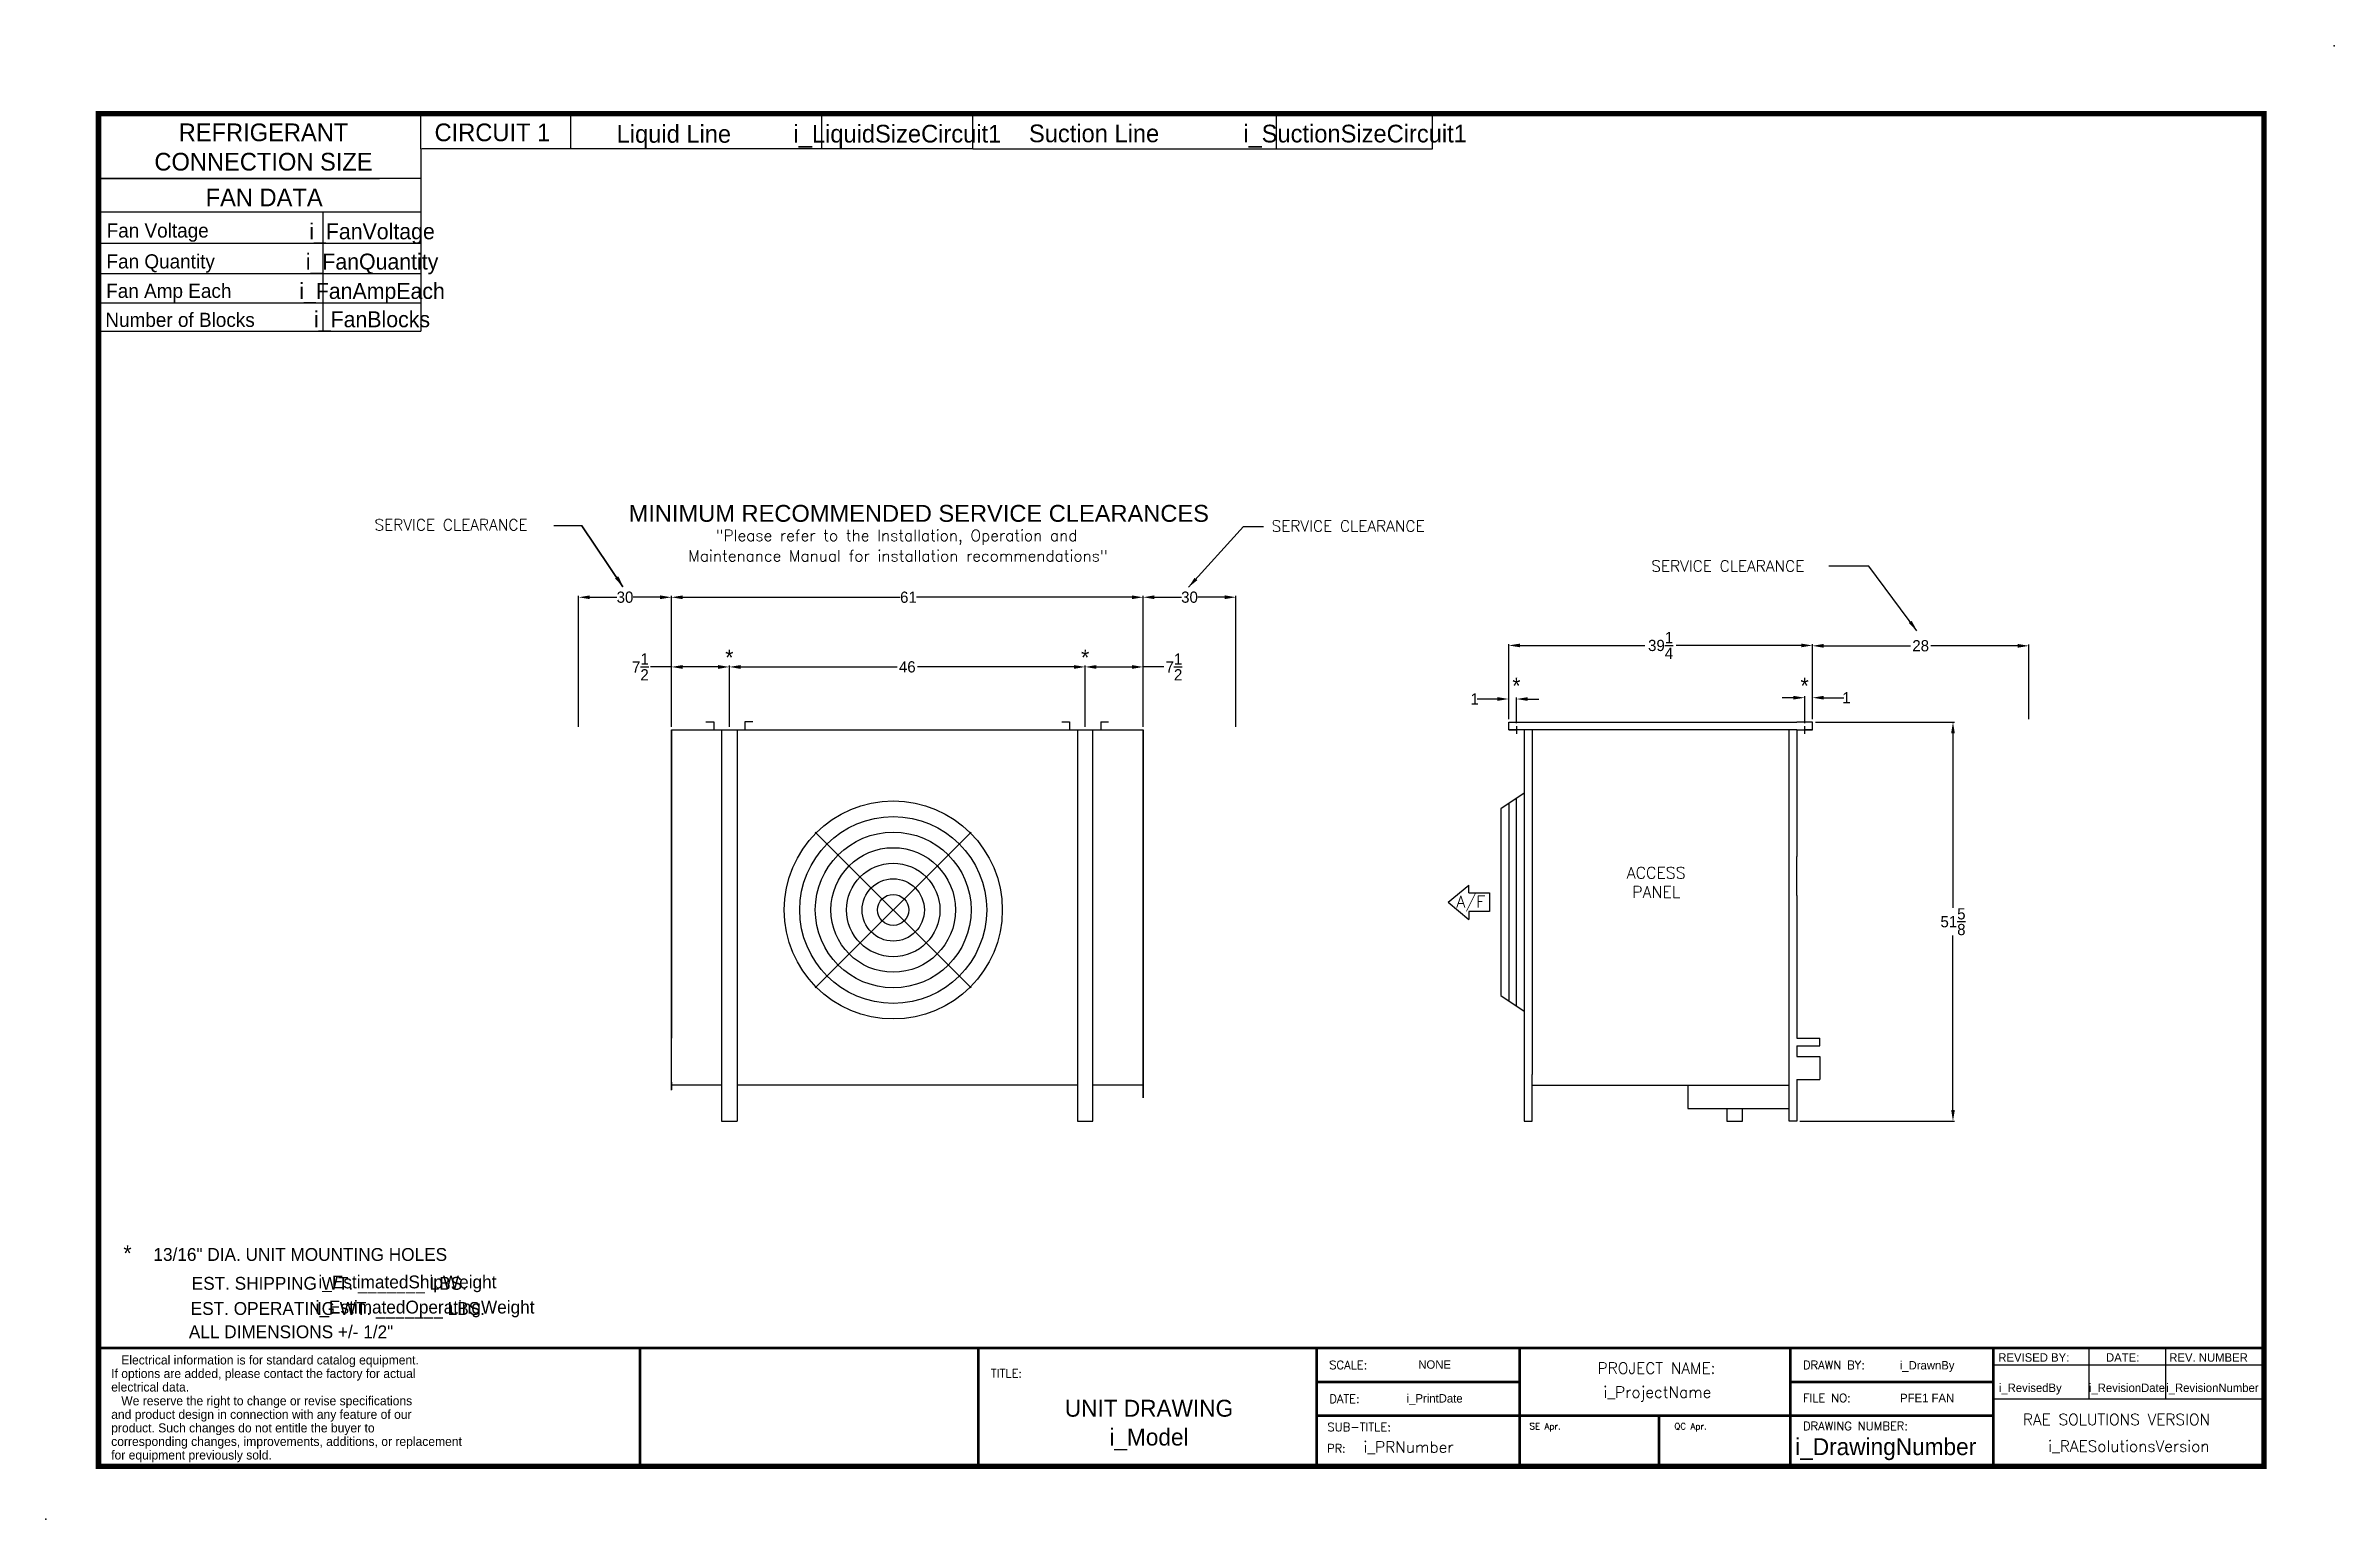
# Model space of a CAD drawing. Extents: x -7 to 289, y -7 to 184.
import ezdxf
from ezdxf.enums import TextEntityAlignment as Align

# ---------------------------------------------------------------- set-up
doc = ezdxf.new("R2010")
doc.units = 0
doc.header["$MEASUREMENT"] = 0
doc.layers.get('0').update_dxf_attribs({"linetype": 'CONTINUOUS'})
doc.layers.get('Defpoints').update_dxf_attribs({"linetype": 'CONTINUOUS'})
for name, color, linetype in [('0 Unit', 7, 'CONTINUOUS'), ('C1EFD', 7, 'CONTINUOUS'), ('C1RC', 7, 'CONTINUOUS')]:
    doc.layers.add(name, color=color, linetype=linetype)
doc.styles.add('dimentions', font='ARIAL.TTF')
doc.styles.add('SIMPLEX', font='SIMPLEX')
doc.dimstyles.get("Standard").update_dxf_attribs({"dimtxt": 1.4525, "dimasz": 1.4525, "dimexe": 0.18, "dimexo": 0.375, "dimgap": 0.09, "dimtad": 0, "dimtih": 1, "dimtoh": 1, "dimdec": 3, "dimzin": 0, "dimdsep": 46, "dimlunit": 5, "dimtxsty": 'STANDARD', "dimcen": 0.09, "dimadec": 0, "dimazin": 0, "dimtfac": 1, "dimtdec": 3, "dimtofl": 0, "dimtmove": 0, "dimatfit": 3, "dimfxl": 1, "dimtolj": 1, "dimtzin": 0, "dimarcsym": 0})

# ---------------------------------------------------------------- blocks, each defined once
blk = doc.blocks.new('*D16')
at = {"layer": '0 Unit', "color": 0, "lineweight": -2}
for p, q in [((74.08, 95.66), (74.08, 112.61)), ((135.08, 95.66), (135.08, 112.61)), ((75.53, 112.43), (103.68, 112.43)), ((133.62, 112.43), (105.79, 112.43))]:
    blk.add_line(p, q, dxfattribs=at)
at = {"layer": '0 Unit', "color": 0}
for points in [[(75.53, 112.67), (75.53, 112.19), (74.08, 112.43)], [(133.62, 112.67), (133.62, 112.19), (135.08, 112.43)]]:
    blk.add_solid(points, dxfattribs=at)
at = {"layer": 'Defpoints', "color": 0}
for p in [(135.08, 112.43), (74.08, 95.28), (135.08, 95.28)]:
    blk.add_point(p, dxfattribs=at)
at = {"layer": '0 Unit', "color": 0, "insert": (104.73, 112.43), "char_height": 1.452, "attachment_point": 5}
blk.add_mtext('\\A1;61', dxfattribs=at)
blk = doc.blocks.new('*D24')
at = {"layer": '0 Unit', "color": 0, "lineweight": -2}
for p, q in [((74.08, 95.66), (74.08, 103.6)), ((81.57, 95.66), (81.57, 103.6)), ((74.08, 103.42), (71.37, 103.42)), ((80.12, 103.42), (75.53, 103.42))]:
    blk.add_line(p, q, dxfattribs=at)
at = {"layer": '0 Unit', "color": 0}
for points in [[(75.53, 103.66), (75.53, 103.17), (74.08, 103.42)], [(80.12, 103.66), (80.12, 103.17), (81.57, 103.42)]]:
    blk.add_solid(points, dxfattribs=at)
at = {"layer": 'Defpoints', "color": 0}
for p in [(81.57, 103.42), (74.08, 95.28), (81.57, 95.28)]:
    blk.add_point(p, dxfattribs=at)
at = {"layer": '0 Unit', "color": 0, "insert": (70.07, 103.42), "char_height": 1.4525, "attachment_point": 5}
blk.add_mtext('\\A1;7{\\H1x;\\S1/2;}', dxfattribs=at)
blk = doc.blocks.new('*D25')
at = {"layer": '0 Unit', "color": 0, "lineweight": -2}
for p, q in [((81.57, 95.66), (81.57, 103.6)), ((127.58, 95.66), (127.58, 103.6)), ((83.02, 103.42), (103.28, 103.42)), ((126.13, 103.42), (105.88, 103.42))]:
    blk.add_line(p, q, dxfattribs=at)
at = {"layer": '0 Unit', "color": 0}
for points in [[(83.02, 103.66), (83.02, 103.17), (81.57, 103.42)], [(126.13, 103.66), (126.13, 103.17), (127.58, 103.42)]]:
    blk.add_solid(points, dxfattribs=at)
at = {"layer": 'Defpoints', "color": 0}
for p in [(127.58, 103.42), (81.57, 95.28), (127.58, 95.28)]:
    blk.add_point(p, dxfattribs=at)
at = {"layer": '0 Unit', "color": 0, "insert": (104.58, 103.42), "char_height": 1.452, "attachment_point": 5}
blk.add_mtext('\\A1;46', dxfattribs=at)
blk = doc.blocks.new('*D17')
at = {"layer": '0 Unit', "color": 0, "lineweight": -2}
for p, q in [((127.58, 95.66), (127.58, 103.6)), ((135.08, 95.66), (135.08, 103.6)), ((129.03, 103.42), (133.62, 103.42)), ((137.76, 103.42), (135.08, 103.42))]:
    blk.add_line(p, q, dxfattribs=at)
at = {"layer": '0 Unit', "color": 0}
for points in [[(129.03, 103.66), (129.03, 103.17), (127.58, 103.42)], [(133.62, 103.66), (133.62, 103.17), (135.08, 103.42)]]:
    blk.add_solid(points, dxfattribs=at)
at = {"layer": 'Defpoints', "color": 0}
for p in [(135.08, 103.42), (127.58, 95.28), (135.08, 95.28)]:
    blk.add_point(p, dxfattribs=at)
at = {"layer": '0 Unit', "color": 0, "insert": (139.06, 103.42), "char_height": 1.4525, "attachment_point": 5}
blk.add_mtext('\\A1;7{\\H1x;\\S1/2;}', dxfattribs=at)
blk = doc.blocks.new('*D26')
at = {"color": 0, "lineweight": -2}
for p, q in [((222, 96.28), (239.98, 96.28)), ((239.8, 94.83), (239.8, 72.26)), ((239.8, 46.11), (239.8, 68.69)), ((219.98, 44.66), (239.98, 44.66))]:
    blk.add_line(p, q, dxfattribs=at)
at = {"color": 0}
for points in [[(239.56, 94.83), (240.04, 94.83), (239.8, 96.28)], [(239.56, 46.11), (240.04, 46.11), (239.8, 44.66)]]:
    blk.add_solid(points, dxfattribs=at)
at = {"layer": 'Defpoints', "color": 0}
for p in [(221.62, 96.28), (239.8, 96.28), (219.61, 44.66)]:
    blk.add_point(p, dxfattribs=at)
at = {"color": 0, "insert": (239.8, 70.47), "char_height": 1.4525, "attachment_point": 5}
blk.add_mtext('\\A1;51{\\H1x;\\S5/8;}', dxfattribs=at)
blk = doc.blocks.new('*D27')
at = {"color": 0, "lineweight": -2}
for p, q in [((182.35, 96.66), (182.35, 106.38)), ((183.81, 106.2), (199.96, 106.2)), ((220.17, 106.2), (204.01, 106.2)), ((221.62, 96.66), (221.62, 106.38))]:
    blk.add_line(p, q, dxfattribs=at)
at = {"color": 0}
for points in [[(183.81, 106.44), (183.81, 105.96), (182.35, 106.2)], [(220.17, 106.44), (220.17, 105.96), (221.62, 106.2)]]:
    blk.add_solid(points, dxfattribs=at)
at = {"layer": 'Defpoints', "color": 0}
for p in [(221.62, 106.2), (182.35, 96.28), (221.62, 96.28)]:
    blk.add_point(p, dxfattribs=at)
at = {"color": 0, "insert": (201.99, 106.2), "char_height": 1.4525, "attachment_point": 5}
blk.add_mtext('\\A1;39{\\H1x;\\S1/4;}', dxfattribs=at)
blk = doc.blocks.new('*D28')
at = {"color": 0, "lineweight": -2}
for p, q in [((221.62, 96.66), (221.62, 106.33)), ((223.07, 106.15), (234.32, 106.15)), ((248.17, 106.15), (236.92, 106.15)), ((249.62, 96.66), (249.62, 106.33))]:
    blk.add_line(p, q, dxfattribs=at)
at = {"color": 0}
for points in [[(223.07, 106.39), (223.07, 105.91), (221.62, 106.15)], [(248.17, 106.39), (248.17, 105.91), (249.62, 106.15)]]:
    blk.add_solid(points, dxfattribs=at)
at = {"layer": 'Defpoints', "color": 0}
for p in [(249.62, 106.15), (221.62, 96.28), (249.62, 96.28)]:
    blk.add_point(p, dxfattribs=at)
at = {"color": 0, "insert": (235.62, 106.15), "char_height": 1.452, "attachment_point": 5}
blk.add_mtext('\\A1;28', dxfattribs=at)
blk = doc.blocks.new('*D31')
at = {"color": 0, "lineweight": -2}
for p, q in [((180.9, 99.27), (178.28, 99.27)), ((182.35, 96.66), (182.35, 99.45)), ((183.35, 96.14), (183.35, 99.45)), ((184.81, 99.27), (186.26, 99.27))]:
    blk.add_line(p, q, dxfattribs=at)
at = {"color": 0}
for points in [[(180.9, 99.51), (180.9, 99.03), (182.35, 99.27)], [(184.81, 99.51), (184.81, 99.03), (183.35, 99.27)]]:
    blk.add_solid(points, dxfattribs=at)
at = {"layer": 'Defpoints', "color": 0}
for p in [(182.35, 99.27), (182.35, 96.28), (183.35, 95.77)]:
    blk.add_point(p, dxfattribs=at)
at = {"color": 0, "insert": (177.95, 99.27), "char_height": 1.452, "attachment_point": 5}
blk.add_mtext('\\A1;1', dxfattribs=at)
blk = doc.blocks.new('*D32')
at = {"color": 0, "lineweight": -2}
for p, q in [((219.17, 99.44), (217.71, 99.44)), ((220.62, 96.14), (220.62, 99.62)), ((221.62, 96.66), (221.62, 99.62)), ((223.07, 99.44), (225.7, 99.44))]:
    blk.add_line(p, q, dxfattribs=at)
at = {"color": 0}
for points in [[(219.17, 99.68), (219.17, 99.2), (220.62, 99.44)], [(223.07, 99.68), (223.07, 99.2), (221.62, 99.44)]]:
    blk.add_solid(points, dxfattribs=at)
at = {"layer": 'Defpoints', "color": 0}
for p in [(220.62, 99.44), (220.62, 95.77), (221.62, 96.28)]:
    blk.add_point(p, dxfattribs=at)
at = {"color": 0, "insert": (226.03, 99.44), "char_height": 1.452, "attachment_point": 5}
blk.add_mtext('\\A1;1', dxfattribs=at)

msp = doc.modelspace()

# ---------------------------------------------------------------- linework, layer by layer
at = {"color": 0}
for p, q in [((182.3541, 95.2698), (182.3541, 96.2839)), ((182.3541, 96.2839), (183.3611, 96.2839)), ((182.3541, 96.2839), (185.3753, 96.2839)), ((183.3611, 95.2698), (182.3541, 95.2698)), ((182.3541, 95.2698), (183.3541, 95.2698)), ((183.3541, 95.7698), (183.3541, 94.7698)), ((183.3611, 96.2839), (219.6153, 96.2839)), ((219.6153, 95.2698), (183.3611, 95.2698)), ((184.3682, 95.2698), (184.3682, 44.6589)), ((185.3753, 95.2698), (185.3753, 50.6942)), ((218.6012, 50.6942), (218.6012, 95.2698)), ((219.6083, 95.2698), (219.6083, 82.9202)), ((221.6224, 96.2839), (219.6153, 96.2839)), ((219.6153, 95.2698), (221.6224, 95.2698)), ((220.6189, 95.7698), (220.6189, 94.7698)), ((221.6224, 95.2698), (220.6224, 95.2698)), ((221.6224, 95.2698), (221.6224, 96.2839)), ((184.3682, 89.9696), (184.3682, 89.9696)), ((184.3682, 89.9696), (184.3682, 89.9696)), ((184.3664, 87.0809), (181.3452, 85.0667)), ((183.3593, 59.5545), (183.3593, 86.4095)), ((181.3452, 85.0667), (181.3452, 60.8973)), ((182.3522, 85.7381), (182.3522, 60.2259)), ((219.6083, 82.9202), (219.6083, 78.8919)), ((219.6083, 73.8566), (219.6083, 78.8919)), ((174.5396, 72.982), (177.1995, 75.1985)), ((177.1995, 74.2011), (177.1995, 75.1985)), ((177.1995, 74.2011), (179.8594, 74.2011)), ((179.8594, 74.2011), (179.8594, 71.7629)), ((174.5396, 72.982), (177.1995, 70.7655)), ((177.1995, 71.7629), (177.1995, 70.7655)), ((179.8594, 71.7629), (177.1995, 71.7629)), ((219.6083, 73.8566), (219.6083, 55.4019)), ((181.3452, 60.8973), (184.3664, 58.8831)), ((219.6083, 55.4019), (222.6012, 55.4019)), ((219.6083, 54.4019), (222.6012, 54.4019)), ((219.6083, 54.4019), (219.6083, 53.0339)), ((222.6012, 54.4019), (222.6012, 55.4019)), ((185.3753, 44.6589), (185.3753, 50.6942)), ((218.6012, 46.666), (218.6012, 50.6942)), ((219.6083, 53.0339), (222.6012, 53.0339)), ((222.6012, 53.0339), (222.6012, 50.0339)), ((185.3753, 49.3225), (218.6012, 49.3225)), ((205.5165, 49.3225), (205.5165, 46.2943)), ((219.6083, 50.0339), (219.6083, 44.6589)), ((219.6083, 50.0339), (222.6012, 50.0339)), ((184.3682, 44.6589), (185.3753, 44.6589)), ((205.5165, 46.298), (218.6012, 46.298)), ((210.5518, 46.298), (210.5518, 44.6589)), ((210.5518, 44.6589), (212.5659, 44.6589)), ((212.5659, 44.6589), (212.5659, 46.298)), ((218.6012, 44.6589), (218.6012, 46.666)), ((219.6083, 44.6589), (218.6012, 44.6589)), ((220.8742, 44.6589), (229.9377, 44.6589)), ((70, 0), (70, 15.3125)), ((113.75, 0), (113.75, 15.3125)), ((157.5, 15.3125), (245, 15.3125)), ((157.5, 0), (157.5, 15.3125)), ((183.75, 15.3125), (183.75, 0)), ((218.75, 15.3125), (218.75, 6.5625)), ((245, 15.3125), (245, 0)), ((245, 15.3125), (280, 15.3125)), ((245, 15.3125), (245, 13.125)), ((257.3495, 15.3125), (257.3495, 8.75)), ((267.2951, 15.3125), (267.2951, 8.75)), ((245, 13.125), (280, 13.125)), ((183.75, 10.9375), (157.5, 10.9375)), ((218.75, 10.9375), (245, 10.9375)), ((218.75, 6.5625), (218.75, 10.9375)), ((245, 6.5625), (157.5, 6.5625)), ((201.7969, 6.5625), (201.7969, 0)), ((218.75, 6.5625), (218.75, 0)), ((245, 8.75), (280, 8.75))]:
    msp.add_line(p, q, dxfattribs=at)
for points, const_width in [([(0, 0), (280, 0), (280, 175), (0, 175), (0, 0)], 0.7), ([(70.4138, 15.3125), (0, 15.3125)], 0.35), ([(280, 15.3125), (70, 15.3125), (70, 0)], 0.35), ([(113.75, 15.3125), (113.75, 0)], 0.35), ([(157.5, 15.3125), (157.5, 0)], 0.35), ([(183.75, 15.3125), (183.75, 0)], 0.35), ([(218.75, 15.3125), (218.75, 0)], 0.35), ([(245, 0), (245, 15.3125), (280, 15.3125)], 0.35), ([(183.75, 10.9375), (157.5, 10.9375)], 0.35), ([(245, 10.9375), (218.75, 10.9375), (218.75, 0)], 0.35), ([(245, 6.5625), (157.5, 6.5625)], 0.35), ([(201.7969, 6.5625), (201.7969, 0)], 0.35)]:
    msp.add_lwpolyline(points, dxfattribs=dict(at, const_width=const_width))
for p in [(289.0972, 183.7735), (245, 0), (-6.8224, -6.8317)]:
    msp.add_point(p, dxfattribs=at)
at = {"layer": '0 Unit', "color": 0}
for p, q in [((62.0764, 95.6589), (62.0764, 112.6123)), ((74.0764, 95.6589), (74.0764, 112.6123)), ((135.0764, 95.6589), (135.0764, 112.6167)), ((147.0764, 95.6589), (147.0764, 112.6167)), ((63.5289, 112.4323), (67.0181, 112.4323)), ((72.6239, 112.4323), (69.1347, 112.4323)), ((136.5289, 112.4367), (140.0181, 112.4367)), ((145.6239, 112.4367), (142.1347, 112.4367)), ((74.0764, 48.6872), (74.0764, 95.2839)), ((74.0764, 95.2839), (135.0764, 95.2839)), ((74.0764, 95.2839), (74.0764, 55.4039)), ((74.0764, 95.2839), (74.0764, 90.6589)), ((78.5492, 96.298), (79.5563, 96.298)), ((79.5563, 96.298), (79.5563, 95.2839)), ((79.5563, 95.2839), (83.5845, 95.2839)), ((80.5633, 95.2839), (80.5633, 44.6518)), ((82.5775, 95.2839), (82.5775, 44.6518)), ((84.5916, 96.298), (83.5845, 96.298)), ((83.5845, 96.298), (83.5845, 95.2839)), ((124.5612, 96.298), (125.5683, 96.298)), ((125.0392, 95.2839), (129.0675, 95.2839)), ((125.0711, 95.2839), (129.0993, 95.2839)), ((125.5683, 96.298), (125.5683, 95.2839)), ((125.5683, 95.2839), (129.5965, 95.2839)), ((126.5754, 95.2839), (126.5754, 44.6518)), ((126.5754, 95.2839), (135.0764, 95.2839)), ((128.5895, 44.6518), (128.5895, 95.2839)), ((129.5965, 96.298), (129.5965, 95.2839)), ((129.5965, 96.298), (130.6036, 96.298)), ((135.0764, 95.2839), (135.0764, 48.6872)), ((135.0764, 48.6872), (135.0764, 95.2839)), ((135.0764, 95.2839), (135.0764, 93.7839)), ((135.0764, 95.2839), (135.0764, 52.9089)), ((112.8306, 61.913), (92.6894, 82.0542)), ((92.6894, 61.913), (112.8306, 82.0542)), ((135.0764, 50.6942), (135.0764, 47.6942)), ((74.0764, 49.6872), (74.0764, 48.6942)), ((80.5633, 49.3192), (74.0764, 49.3192)), ((126.5754, 49.3192), (82.5775, 49.3192)), ((135.0764, 49.3192), (128.5895, 49.3192)), ((135.0764, 47.673), (135.0764, 49.6872)), ((80.5633, 44.6518), (82.5775, 44.6518)), ((126.5754, 44.6518), (128.5895, 44.6518))]:
    msp.add_line(p, q, dxfattribs=at)
for radius in [14.0989, 12.0847, 10.0706, 8.0565, 6.0424, 4.0282, 2.0141]:
    msp.add_circle((102.76, 71.9836), radius, dxfattribs=at)
for points in [[(63.5289, 112.6743), (63.5289, 112.1902), (62.0764, 112.4323)], [(72.6239, 112.6743), (72.6239, 112.1902), (74.0764, 112.4323)], [(136.5289, 112.6788), (136.5289, 112.1947), (135.0764, 112.4367)], [(145.6239, 112.6788), (145.6239, 112.1947), (147.0764, 112.4367)]]:
    msp.add_solid(points, dxfattribs=at)
at = {"layer": 'C1EFD', "color": 0}
for p, q in [((41.6796, 166.6191), (0, 166.6191)), ((0, 166.6191), (0, 146.8535)), ((41.6796, 166.6191), (41.6796, 146.8535)), ((41.6796, 162.2296), (0.2904, 162.2296)), ((29.0014, 162.2296), (29.0014, 146.8535)), ((0.2787, 158.2336), (41.6796, 158.2336)), ((0.1857, 154.3233), (41.6796, 154.3233)), ((-0.0065, 150.5185), (41.6796, 150.5185)), ((0, 146.8535), (41.6796, 146.8535))]:
    msp.add_line(p, q, dxfattribs=at)
at = {"layer": 'C1RC', "color": 0}
for p, q in [((0, 166.6191), (0, 175)), ((0, 175), (41.6796, 174.9921)), ((41.6796, 170.431), (41.6796, 175.0146)), ((61.084, 170.4241), (61.084, 175.0077)), ((93.5381, 170.4241), (93.5381, 175.0077)), ((113.0649, 170.4241), (113.0649, 175.0077)), ((152.3413, 170.4241), (152.3413, 175.0077)), ((172.4805, 170.4241), (172.4805, 174.8619)), ((41.6796, 170.431), (41.6796, 166.6191)), ((113.0649, 170.4241), (41.8264, 170.4241)), ((113.0649, 170.4241), (172.4805, 170.4241)), ((0, 166.6191), (36.3518, 166.6122))]:
    msp.add_line(p, q, dxfattribs=at)

# ---------------------------------------------------------------- texts
at = {"color": 0, "lineweight": 30}
for s, height, style, p in [('MINIMUM RECOMMENDED SERVICE CLEARANCES', 2.1875, 'dimentions', (68.549, 122.1927)), ('SE Apr.', 0.82031, 'SIMPLEX', (185.0351, 4.7945)), ('QC Apr.', 0.82031, 'SIMPLEX', (203.7704, 4.7945))]:
    msp.add_text(s, height=height, dxfattribs=dict(at, style=style)).set_placement(p)
at = {"color": 0, "style": 'SIMPLEX'}
for s, p in [('Maintenance Manual for installation recommendations"', (103.3743, 117.0579)), ('"Please refer to the Installation, Operation and', (103.201, 119.6907)), ('PROJECT NAME:', (201.4697, 11.9949)), ('i_ProjectName', (201.5801, 8.8859)), ('i_RAESolutionsVersion', (262.5361, 1.8928))]:
    msp.add_text(s, height=1.4525, dxfattribs=at).set_placement(p, align=Align.CENTER)
at = {"color": 0}
for s, height, p in [('*', 2.046, (183.3501, 99.9678)), ('*', 2.046, (220.6149, 99.9678)), ('*', 2.046, (3.7454, 26.5593)), ('EST. SHIPPING WT. _______ LBS.', 1.6625, (29.8445, 22.8522)), ('i_EstimatedShipWeight', 1.664408, (39.9493, 23.0338)), ('EST. OPERATING WT. _______ LBS.', 1.6625, (30.9484, 19.6002)), ('i_EstimatedOperatingWeight', 1.6625, (42.2241, 19.7818)), ('ALL DIMENSIONS +/- 1/2"', 1.6625, (24.8948, 16.5831)), ('NONE', 1.09375, (172.7719, 12.6359)), ('i_DrawnBy', 1.09375, (236.4554, 12.5421)), ('i_PrintDate', 1.09375, (172.7719, 8.2609)), ('PFE1 FAN', 1.09375, (236.4554, 8.3104)), ('i_RevisedBy', 1.09375, (249.793, 9.6274)), ('i_RevisionDate', 1.09375, (262.2971, 9.6274)), ('i_RevisionNumber', 1.09375, (273.3423, 9.6274)), ('UNIT DRAWING', 2.1875, (135.8317, 6.4341)), ('i_Model', 2.1875, (135.8317, 2.7059)), ('i_DrawingNumber', 2.1875, (231.0988, 1.4636))]:
    msp.add_text(s, height=height, dxfattribs=at).set_placement(p, align=Align.CENTER)
at = {"color": 0, "style": 'SIMPLEX'}
for s, height, p in [('A/F', 1.494, (175.598, 72.3107)), ('TITLE:', 1.09375, (115.3906, 11.4844)), ('SCALE:', 1.09375, (159.1406, 12.5781)), ('DRAWN BY:', 1.09375, (220.3906, 12.5781)), ('DATE:', 1.09375, (159.1406, 8.2031)), ('FILE NO:', 1.09375, (220.3906, 8.3089)), ('RAE SOLUTIONS VERSION', 1.4525, (248.8346, 5.344)), ('SUB-TITLE:', 1.09375, (158.9036, 4.5499)), ('i_PRNumber', 1.4525, (163.5734, 1.7839)), ('DRAWING NUMBER:', 1.09375, (220.3906, 4.6827))]:
    msp.add_text(s, height=height, dxfattribs=at).set_placement(p)
at = {"color": 0}
for s, height, p in [('13/16" DIA. UNIT MOUNTING HOLES', 1.6625, (7.1002, 26.5881)), ('REVISED BY:', 1.09375, (245.6565, 13.5492)), ('DATE:', 1.09375, (259.5847, 13.5492)), ('REV. NUMBER', 1.09375, (267.7639, 13.5492))]:
    msp.add_text(s, height=height, dxfattribs=at).set_placement(p)
at = {"color": 0, "lineweight": 25}
for s, p in [('If options are added, please contact the factory for actual', (1.6387, 11.438)), ('   Electrical information is for standard catalog equipment.', (1.6387, 13.1912)), ('electrical data.', (1.6387, 9.6849)), ('   We reserve the right to change or revise specifications', (1.6387, 7.9096)), ('and product design in connection with any feature of our', (1.6387, 6.1564)), ('corresponding changes, improvements, additions, or replacement ', (1.6387, 2.65)), ('product. Such changes do not entitle the buyer to', (1.6387, 4.4032)), ('for equipment previously sold.', (1.6387, 0.8968))]:
    msp.add_text(s, height=1.168794, dxfattribs=at).set_placement(p)
at = {"color": 0, "style": 'SIMPLEX'}
msp.add_text('PR:', height=1.09375, dxfattribs=at).set_placement((161.2833, 1.7839), align=Align.RIGHT)
at = {"color": 0, "insert": (200.7847, 117.2017), "char_height": 1.4525, "width": 34.6701, "attachment_point": 1, "style": 'SIMPLEX'}
msp.add_mtext('SERVICE CLEARANCE', dxfattribs=at)
at = {"color": 0, "insert": (201.4173, 75.5468), "char_height": 1.494, "attachment_point": 5, "style": 'SIMPLEX'}
msp.add_mtext('ACCESS\\PPANEL', dxfattribs=at)
at = {"layer": '0 Unit', "color": 0}
for p in [(81.57, 103.6192), (127.582, 103.6192)]:
    msp.add_text('*', height=2.046, dxfattribs=at).set_placement(p, align=Align.CENTER)
at = {"layer": '0 Unit', "color": 0, "char_height": 1.4525, "width": 34.6701, "attachment_point": 1, "style": 'SIMPLEX'}
for insert in [(35.6863, 122.539), (151.6872, 122.3719)]:
    msp.add_mtext('SERVICE CLEARANCE', dxfattribs=dict(at, insert=insert))
at = {"layer": '0 Unit', "color": 0, "char_height": 1.4525, "attachment_point": 5}
for insert in [(68.0764, 112.4323), (141.0764, 112.4367)]:
    msp.add_mtext('30', dxfattribs=dict(at, insert=insert))
at = {"layer": 'C1EFD', "color": 0}
for s, height, p in [('FAN DATA', 2.28798, (21.4162, 163.0068)), ('i_FanVoltage', 2.059179, (35.3684, 158.7385)), ('i_FanQuantity', 2.059179, (35.3684, 154.8281)), ('i_FanAmpEach', 2.059179, (35.3684, 151.0234)), ('i_FanBlocks', 2.059179, (35.3684, 147.3584))]:
    msp.add_text(s, height=height, dxfattribs=at).set_placement(p, align=Align.CENTER)
for s, p in [('Fan Voltage', (1.0496, 158.9638)), ('Fan Quantity', (1.031, 154.9669)), ('Fan Amp Each', (0.9926, 151.1553)), ('Number of Blocks', (0.884, 147.4034))]:
    msp.add_text(s, height=1.830382, dxfattribs=at).set_placement(p)
at = {"layer": 'C1RC', "color": 0}
for s, height, p in [('REFRIGERANT', 2.287977, (21.3315, 171.4305)), ('CIRCUIT 1', 2.28798, (50.9307, 171.4251)), ('i_LiquidSizeCircuit1', 2.287977, (103.2998, 171.2537)), ('i_SuctionSizeCircuit1', 2.287977, (162.4803, 171.2705)), ('CONNECTION SIZE', 2.287977, (21.3315, 167.6319))]:
    msp.add_text(s, height=height, dxfattribs=at).set_placement(p, align=Align.CENTER)
msp.add_text('Liquid Line', height=2.287977, dxfattribs=at).set_placement((66.9964, 170.5426), align=Align.BOTTOM_LEFT)
msp.add_text('Suction Line', height=2.287977, dxfattribs=at).set_placement((120.3146, 171.2961))

# ---------------------------------------------------------------- dimensions: what is measured, and where the dimension line sits
at = {"color": 0}
for base, p1, p2, picture, middle in [((221.6224, 106.1979), (182.3541, 96.2839), (221.6224, 96.2839), '*D27', (201.9882, 106.1979)), ((249.6224, 106.1513), (221.6224, 96.2839), (249.6224, 96.2839), '*D28', (235.6224, 106.1513))]:
    dim = msp.add_linear_dim(base=base, p1=p1, p2=p2, dimstyle='Standard', dxfattribs=at)
    dim.commit()
    dim.dimension.update_dxf_attribs({"geometry": picture, "text_midpoint": middle})
for base, p1, p2, picture, middle in [((182.3541, 99.2728), (183.3541, 95.7698), (182.3541, 96.2839), '*D31', (177.9481, 99.2728)), ((220.61888, 99.43785), (221.62241, 96.28391), (220.61888, 95.76979), '*D32', (226.02841, 99.43785))]:
    dim = msp.add_linear_dim(base=base, p1=p1, p2=p2, dimstyle='Standard', dxfattribs=at)
    dim.commit()
    dim.dimension.update_dxf_attribs({"geometry": picture, "text_midpoint": middle, "dimtype": 160})
dim = msp.add_linear_dim(base=(239.7978, 96.2839), p1=(219.6083, 44.6589), p2=(221.6224, 96.2839), angle=90, dimstyle='Standard', dxfattribs=at)
dim.commit()
dim.dimension.update_dxf_attribs({"geometry": '*D26', "text_midpoint": (239.7978, 70.4714)})
at = {"layer": '0 Unit', "color": 0}
for base, p2, picture, middle in [((135.0764, 112.4298), (135.0764, 95.2839), '*D16', (104.7347, 112.4298)), ((81.5704, 103.4168), (81.5704, 95.2839), '*D24', (70.0717, 103.4168))]:
    dim = msp.add_linear_dim(base=base, p1=(74.0764, 95.2839), p2=p2, dimstyle='Standard', dxfattribs=at)
    dim.commit()
    dim.dimension.update_dxf_attribs({"geometry": picture, "text_midpoint": middle, "dimtype": 160})
dim = msp.add_linear_dim(base=(127.5824, 103.4168), p1=(81.5704, 95.2839), p2=(127.5824, 95.2839), dimstyle='Standard', override={"dimtmove": 1}, dxfattribs=at)
dim.commit()
dim.dimension.update_dxf_attribs({"geometry": '*D25', "text_midpoint": (104.5764, 103.4168)})
dim = msp.add_linear_dim(base=(135.0764, 103.4168), p1=(127.5824, 95.2839), p2=(135.0764, 95.2839), dimstyle='Standard', override={"dimtmove": 1}, dxfattribs=at)
dim.commit()
dim.dimension.update_dxf_attribs({"geometry": '*D17', "text_midpoint": (139.0635, 103.1188), "dimtype": 160})

# ---------------------------------------------------------------- leaders
at = {"color": 0}
msp.add_leader([(235.1421, 108.0801), (228.8972, 116.4695), (223.7289, 116.4695)], dimstyle='Standard', override={"dimgap": 0.09, "dimtad": 0}, dxfattribs=at)
at = {"layer": '0 Unit', "color": 0}
msp.add_leader([(67.7965, 113.7936), (62.4776, 121.6777), (58.8745, 121.6777)], dimstyle='Standard', override={"dimgap": 0.09, "dimtad": 0}, dxfattribs=at)
for points in [[(67.8439, 113.7936), (62.525, 121.6777), (58.9219, 121.6777)], [(140.9358, 113.7184), (148.0563, 121.6025), (150.6299, 121.6025)]]:
    msp.add_leader(points, dimstyle='Standard', dxfattribs=at)

doc.saveas('drawing.dxf')
